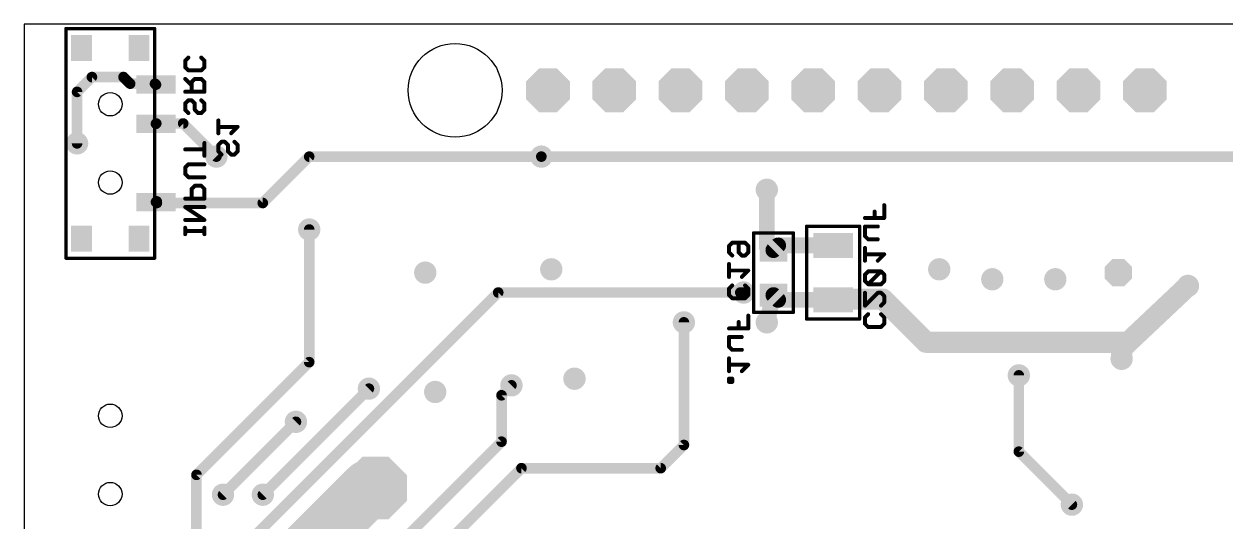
# Model space of a CAD drawing. Extents: x -1.3 to 68.6, y -0.1 to 53.3.
# Drawn here: x -1.27 to 44.76, y 34.26 to 53.34 of the extents above; entities that cross this region are included whole.
import ezdxf

# ---------------------------------------------------------------- set-up
doc = ezdxf.new("R2010")
doc.units = 0
for name, color, linetype in [('16', 175, 'CONTINUOUS'), ('17', 82, 'CONTINUOUS'), ('18', 82, 'CONTINUOUS'), ('20', 7, 'CONTINUOUS'), ('22', 253, 'CONTINUOUS'), ('26', 253, 'CONTINUOUS'), ('28', 253, 'CONTINUOUS')]:
    doc.layers.add(name, color=color, linetype=linetype)

# ---------------------------------------------------------------- blocks, each defined once
blk = doc.blocks.new('RECT')
blk.add_solid([(-0.5, -0.5), (0.5, -0.5), (-0.5, 0.5), (0.5, 0.5)])
blk = doc.blocks.new('OCTAGONP')
at = {"const_width": 0.5}
blk.add_lwpolyline([(-0.25, -0.1036), (-0.25, 0.1036), (-0.1036, 0.25), (0.1036, 0.25), (0.25, 0.1036), (0.25, -0.1036), (0.1036, -0.25), (-0.1036, -0.25), (-0.25, -0.1036), (-0.25, 0.1036)], dxfattribs=at)
blk = doc.blocks.new('ROUNDV')
at = {"const_width": 0.5}
blk.add_lwpolyline([(0, -0.25, 1), (0, 0.25, 1), (0, -0.25)], format="xyb", dxfattribs=at)
blk = doc.blocks.new('OCTAGONV')
at = {"const_width": 0.5}
blk.add_lwpolyline([(-0.25, -0.1036), (-0.25, 0.1036), (-0.1036, 0.25), (0.1036, 0.25), (0.25, 0.1036), (0.25, -0.1036), (0.1036, -0.25), (-0.1036, -0.25), (-0.25, -0.1036), (-0.25, 0.1036)], dxfattribs=at)

msp = doc.modelspace()

# ---------------------------------------------------------------- linework, layer by layer
at = {"layer": '16'}
for points, const_width in [([(0.762, 50.74), (1.33, 51.308)], 0.4064), ([(1.33, 51.308), (2.54, 51.308)], 0.4064), ([(2.54, 51.308), (2.794, 51.054)], 0.4064), ([(2.794, 51.054), (3.746, 51.054)], 0.4064), ([(3.746, 51.054), (3.782, 51.018)], 0.4064), ([(0.762, 50.74), (0.762, 48.768)], 0.4064), ([(3.794, 49.53), (3.782, 49.518)], 0.4064), ([(4.826, 49.53), (3.794, 49.53)], 0.4064), ([(6.096, 48.26), (4.826, 49.53)], 0.4064), ([(9.652, 48.26), (7.874, 46.482)], 0.4064), ([(18.542, 48.26), (9.652, 48.26)], 0.4064), ([(18.542, 48.26), (50.419, 48.26)], 0.4064), ([(27.178, 44.8056), (27.178, 46.99)], 0.6096), ([(3.81, 46.546), (3.782, 46.518)], 0.4064), ([(3.818, 46.482), (3.782, 46.518)], 0.4064), ([(7.874, 46.482), (3.818, 46.482)], 0.4064), ([(9.652, 40.386), (9.652, 45.466)], 0.4064), ([(27.432, 44.6786), (27.6098, 44.8564)], 0.6096), ([(27.6098, 44.8564), (29.718, 44.8564)], 0.6096), ([(27.432, 44.6786), (27.178, 44.8056)], 0.6096), ([(43.307, 43.307), (41.021, 41.148)], 0.8128), ([(5.334, 31.496), (16.891, 43.053)], 0.4064), ([(16.891, 43.053), (26.289, 43.053)], 0.4064), ([(26.289, 43.053), (26.162, 43.053)], 0.4064), ([(27.178, 41.91), (27.432, 42.926)], 0.6096), ([(27.432, 42.9514), (27.6098, 42.7736)], 0.6096), ([(27.432, 42.926), (27.432, 42.9514)], 0.6096), ([(27.6098, 42.7736), (29.718, 42.7736)], 0.6096), ([(31.623, 42.799), (29.2354, 42.799)], 0.8128), ([(29.2354, 42.799), (29.718, 42.7736)], 0.8128), ([(33.274, 41.148), (31.623, 42.799)], 0.8128), ([(24.003, 37.211), (24.003, 41.91)], 0.4064), ([(41.021, 41.148), (33.274, 41.148)], 0.8128), ([(41.021, 41.148), (40.767, 40.894)], 0.8128), ([(40.767, 40.894), (40.767, 40.513)], 0.8128), ([(5.334, 36.068), (9.652, 40.386)], 0.4064), ([(36.83, 39.878), (36.83, 36.957)], 0.4064), ([(17.018, 39.116), (17.399, 39.497)], 0.4064), ([(11.938, 39.37), (7.874, 35.306)], 0.4064), ([(17.018, 37.338), (17.018, 39.116)], 0.4064), ([(9.144, 38.1), (6.35, 35.306)], 0.4064), ([(17.018, 37.338), (13.462, 33.782)], 0.4064), ([(23.114, 36.322), (24.003, 37.211)], 0.4064), ([(36.83, 36.957), (38.862, 34.925)], 0.4064), ([(11.938, 35.56), (9.363, 32.985)], 2.1844), ([(12.192, 35.56), (11.938, 35.56)], 2.1844), ([(17.78, 36.322), (14.732, 33.274)], 0.4064), ([(17.78, 36.322), (23.114, 36.322)], 0.4064), ([(5.334, 33.528), (5.334, 36.068)], 0.4064)]:
    msp.add_lwpolyline(points, dxfattribs=dict(at, const_width=const_width))
for points, const_width in [([(1.33, 51.4096, 1), (1.33, 51.2064)], 0.2032), ([(1.4018, 51.2362, 1), (1.2581, 51.3798)], 0.2032), ([(2.6118, 51.3798, 1), (2.4682, 51.2362)], 0.2032), ([(2.54, 51.2064, 1), (2.54, 51.4096)], 0.2032), ([(2.794, 51.1556, 1), (2.794, 50.9524)], 0.2032), ([(2.7222, 50.9822, 1), (2.8658, 51.1258)], 0.2032), ([(3.8178, 51.1258, 1), (3.6742, 50.9822)], 0.2032), ([(3.7102, 50.9462, 1), (3.8538, 51.0898)], 0.2032), ([(3.746, 50.9524, 1), (3.746, 51.1556)], 0.2032), ([(0.8636, 50.74, 1), (0.6604, 50.74)], 0.2032), ([(0.6902, 50.8119, 1), (0.8338, 50.6682)], 0.2032), ([(3.794, 49.6316, 1), (3.794, 49.4284)], 0.2032), ([(3.8658, 49.4582, 1), (3.7222, 49.6018)], 0.2032), ([(4.8978, 49.6018, 1), (4.7542, 49.4582)], 0.2032), ([(4.826, 49.4284, 1), (4.826, 49.6316)], 0.2032), ([(3.7102, 49.5898, 1), (3.8538, 49.4462)], 0.2032), ([(0.6604, 48.768, 1), (0.8636, 48.768)], 0.2032), ([(6.0242, 48.1882, 1), (6.1678, 48.3318)], 0.2032), ([(9.652, 48.3616, 1), (9.652, 48.1584)], 0.2032), ([(9.7238, 48.1882, 1), (9.5802, 48.3318)], 0.2032), ([(18.542, 48.3616, 1), (18.542, 48.1584)], 0.2032), ([(18.542, 48.1584, 1), (18.542, 48.3616)], 0.2032), ([(27.3304, 46.99, 1), (27.0256, 46.99)], 0.3048), ([(3.8538, 46.5898, 1), (3.7102, 46.4462)], 0.2032), ([(3.7102, 46.5898, 1), (3.8538, 46.4462)], 0.2032), ([(3.818, 46.5836, 1), (3.818, 46.3804)], 0.2032), ([(3.8818, 46.4742, 1), (3.7382, 46.6178)], 0.2032), ([(3.7462, 46.4102, 1), (3.8898, 46.5538)], 0.2032), ([(7.8022, 46.5538, 1), (7.9458, 46.4102)], 0.2032), ([(7.874, 46.3804, 1), (7.874, 46.5836)], 0.2032), ([(9.7536, 45.466, 1), (9.5504, 45.466)], 0.2032), ([(27.6098, 45.0088, 1), (27.6098, 44.704)], 0.3048), ([(27.7176, 44.7486, 1), (27.502, 44.9642)], 0.3048), ([(29.718, 44.704, 1), (29.718, 45.0088)], 0.3048), ([(27.2462, 44.9419, 1), (27.1098, 44.6693)], 0.3048), ([(27.0256, 44.8056, 1), (27.3304, 44.8056)], 0.3048), ([(27.3242, 44.7864, 1), (27.5398, 44.5708)], 0.3048), ([(27.3638, 44.5423, 1), (27.5002, 44.8149)], 0.3048), ([(43.4465, 43.1593, 1), (43.1675, 43.4547)], 0.4064), ([(16.891, 43.1546, 1), (16.891, 42.9514)], 0.2032), ([(16.9628, 42.9812, 1), (16.8192, 43.1248)], 0.2032), ([(26.162, 43.1546, 1), (26.162, 42.9514)], 0.2032), ([(26.289, 42.9514, 1), (26.289, 43.1546)], 0.2032), ([(26.289, 42.9514, 1), (26.289, 43.1546)], 0.2032), ([(27.5398, 43.0592, 1), (27.3242, 42.8436)], 0.3048), ([(27.5844, 42.9514, 1), (27.2796, 42.9514)], 0.3048), ([(27.2796, 42.926, 1), (27.5844, 42.926)], 0.3048), ([(27.5798, 42.889, 1), (27.2842, 42.963)], 0.3048), ([(27.6098, 42.926, 1), (27.6098, 42.6212)], 0.3048), ([(27.502, 42.6658, 1), (27.7176, 42.8814)], 0.3048), ([(29.2354, 43.0022, 1), (29.2354, 42.5958)], 0.4064), ([(29.2461, 43.0019, 1), (29.2247, 42.5961)], 0.4064), ([(29.7073, 42.5707, 1), (29.7287, 42.9765)], 0.4064), ([(29.718, 42.6212, 1), (29.718, 42.926)], 0.3048), ([(31.7667, 42.9427, 1), (31.4793, 42.6553)], 0.4064), ([(31.623, 42.5958, 1), (31.623, 43.0022)], 0.4064), ([(24.1046, 41.91, 1), (23.9014, 41.91)], 0.2032), ([(27.0302, 41.947, 1), (27.3258, 41.873)], 0.3048), ([(33.274, 41.3512, 1), (33.274, 40.9448)], 0.4064), ([(33.1303, 41.0043, 1), (33.4177, 41.2917)], 0.4064), ([(40.8815, 41.2957, 1), (41.1605, 41.0003)], 0.4064), ([(41.1647, 41.0043, 1), (40.8773, 41.2917)], 0.4064), ([(41.021, 40.9448, 1), (41.021, 41.3512)], 0.4064), ([(40.9702, 40.894, 1), (40.5638, 40.894)], 0.4064), ([(40.6233, 41.0377, 1), (40.9107, 40.7503)], 0.4064), ([(9.7238, 40.3142, 1), (9.5802, 40.4578)], 0.2032), ([(40.5638, 40.513, 1), (40.9702, 40.513)], 0.4064), ([(9.5504, 40.386, 1), (9.7536, 40.386)], 0.2032), ([(36.9316, 39.878, 1), (36.7284, 39.878)], 0.2032), ([(17.4708, 39.4252, 1), (17.3272, 39.5688)], 0.2032), ([(12.0098, 39.2982, 1), (11.8662, 39.4418)], 0.2032), ([(17.1196, 39.116, 1), (16.9164, 39.116)], 0.2032), ([(16.9462, 39.1878, 1), (17.0898, 39.0442)], 0.2032), ([(9.2158, 38.0282, 1), (9.0722, 38.1718)], 0.2032), ([(16.9164, 37.338, 1), (17.1196, 37.338)], 0.2032), ([(17.0898, 37.2662, 1), (16.9462, 37.4098)], 0.2032), ([(23.9014, 37.211, 1), (24.1046, 37.211)], 0.2032), ([(24.0748, 37.1392, 1), (23.9312, 37.2828)], 0.2032), ([(36.7284, 36.957, 1), (36.9316, 36.957)], 0.2032), ([(36.9018, 37.0288, 1), (36.7582, 36.8852)], 0.2032), ([(11.938, 36.1061, 1), (11.938, 35.0139)], 1.0922), ([(12.3242, 35.1738, 1), (11.5518, 35.9462)], 1.0922), ([(12.192, 35.0139, 1), (12.192, 36.1061)], 1.0922), ([(17.78, 36.4236, 1), (17.78, 36.2204)], 0.2032), ([(17.8518, 36.2502, 1), (17.7082, 36.3938)], 0.2032), ([(23.0422, 36.3938, 1), (23.1858, 36.2502)], 0.2032), ([(23.114, 36.2204, 1), (23.114, 36.4236)], 0.2032), ([(5.4356, 36.068, 1), (5.2324, 36.068)], 0.2032), ([(5.2622, 36.1398, 1), (5.4058, 35.9962)], 0.2032), ([(6.2782, 35.3778, 1), (6.4218, 35.2342)], 0.2032), ([(7.8022, 35.3778, 1), (7.9458, 35.2342)], 0.2032), ([(38.7902, 34.8532, 1), (38.9338, 34.9968)], 0.2032)]:
    msp.add_lwpolyline(points, format="xyb", dxfattribs=dict(at, const_width=const_width))
at = {"layer": '20'}
for p, q in [((64.516, 53.34), (-1.27, 53.34)), ((-1.27, 53.34), (-1.27, 0))]:
    msp.add_line(p, q, dxfattribs=at)
for centre, radius in [((15.24, 50.8), 1.796), ((2.032, 50.268), 0.45), ((2.032, 47.268), 0.45), ((2.032, 38.33), 0.45), ((2.032, 35.33), 0.45)]:
    msp.add_circle(centre, radius, dxfattribs=at)
at = {"layer": '22', "const_width": 0.0635}
for points in [[(0.332, 53.1998, 1), (0.332, 53.1362)], [(0.3638, 53.168, 1), (0.3003, 53.168)], [(3.7638, 53.168, 1), (3.7003, 53.168)], [(3.732, 53.1362, 1), (3.732, 53.1998)], [(28.702, 45.6248, 1), (28.702, 45.5613)], [(28.7338, 45.593, 1), (28.6703, 45.593)], [(30.7658, 45.593, 1), (30.7023, 45.593)], [(30.734, 45.5613, 1), (30.734, 45.6248)], [(26.67, 45.3708, 1), (26.67, 45.3072)], [(26.7018, 45.339, 1), (26.6383, 45.339)], [(28.2258, 45.339, 1), (28.1623, 45.339)], [(28.194, 45.3072, 1), (28.194, 45.3708)], [(0.332, 44.3998, 1), (0.332, 44.3362)], [(0.3003, 44.368, 1), (0.3638, 44.368)], [(3.7003, 44.368, 1), (3.7638, 44.368)], [(3.732, 44.3362, 1), (3.732, 44.3998)], [(26.67, 42.3228, 1), (26.67, 42.2593)], [(28.194, 42.2593, 1), (28.194, 42.3228)], [(26.6383, 42.291, 1), (26.7018, 42.291)], [(28.1623, 42.291, 1), (28.2258, 42.291)], [(28.702, 42.0688, 1), (28.702, 42.0052)], [(28.6703, 42.037, 1), (28.7338, 42.037)], [(30.7023, 42.037, 1), (30.7658, 42.037)], [(30.734, 42.0052, 1), (30.734, 42.0688)]]:
    msp.add_lwpolyline(points, format="xyb", dxfattribs=at)
at = {"layer": '22', "const_width": 0.127}
for points in [[(0.332, 53.168), (3.732, 53.168)], [(0.332, 44.368), (0.332, 53.168)], [(3.732, 53.168), (3.732, 44.368)], [(28.702, 45.593), (28.702, 42.037)], [(30.734, 45.593), (28.702, 45.593)], [(30.734, 42.037), (30.734, 45.593)], [(26.67, 45.339), (26.67, 42.291)], [(28.194, 45.339), (26.67, 45.339)], [(28.194, 42.291), (28.194, 45.339)], [(3.732, 44.368), (0.332, 44.368)], [(26.67, 42.291), (28.194, 42.291)], [(28.702, 42.037), (30.734, 42.037)]]:
    msp.add_lwpolyline(points, dxfattribs=at)
at = {"layer": '26', "const_width": 0.1524}
for points in [[(6.1722, 49.1548), (6.1722, 49.6463)], [(6.9094, 49.4005), (6.1722, 49.4005)], [(6.6637, 49.1548), (6.9094, 49.4005)], [(6.2951, 48.8277), (6.1722, 48.7048)], [(6.4179, 48.8277), (6.2951, 48.8277)], [(6.5408, 48.7048), (6.4179, 48.8277)], [(6.7866, 48.8277), (6.9094, 48.7048)], [(6.1722, 48.7048), (6.1722, 48.4591)], [(6.1722, 48.4591), (6.2951, 48.3362)], [(6.5408, 48.4591), (6.5408, 48.7048)], [(6.6637, 48.3362), (6.5408, 48.4591)], [(6.7866, 48.3362), (6.6637, 48.3362)], [(6.9094, 48.4591), (6.7866, 48.3362)], [(6.9094, 48.7048), (6.9094, 48.4591)], [(25.7302, 44.8382), (25.8531, 44.9611)], [(25.7302, 44.5925), (25.7302, 44.8382)], [(25.8531, 44.4696), (25.7302, 44.5925)], [(25.8531, 44.9611), (26.3446, 44.9611)], [(26.0988, 44.5925), (26.0988, 44.9611)], [(26.2217, 44.4696), (26.0988, 44.5925)], [(26.3446, 44.9611), (26.4674, 44.8382)], [(26.4674, 44.5925), (26.3446, 44.4696)], [(26.4674, 44.8382), (26.4674, 44.5925)], [(25.7302, 43.651), (25.7302, 44.1425)], [(26.3446, 44.4696), (26.2217, 44.4696)], [(26.4674, 43.8968), (25.7302, 43.8968)], [(26.2217, 43.651), (26.4674, 43.8968)], [(31.0601, 43.8608), (30.9372, 43.738)], [(30.9372, 43.738), (30.9372, 43.4922)], [(31.5516, 43.8608), (31.0601, 43.8608)], [(31.0601, 43.3694), (31.5516, 43.8608)], [(31.6744, 43.738), (31.5516, 43.8608)], [(31.6744, 43.4922), (31.6744, 43.738)], [(25.7302, 43.2011), (25.8531, 43.3239)], [(25.7302, 42.9553), (25.7302, 43.2011)], [(26.3446, 43.3239), (26.4674, 43.2011)], [(26.4674, 43.2011), (26.4674, 42.9553)], [(30.9372, 43.4922), (31.0601, 43.3694)], [(31.0601, 43.3694), (31.5516, 43.3694)], [(31.5516, 43.3694), (31.6744, 43.4922)], [(25.8531, 42.8325), (25.7302, 42.9553)], [(26.3446, 42.8325), (25.8531, 42.8325)], [(26.4674, 42.9553), (26.3446, 42.8325)], [(30.9372, 43.0423), (30.9372, 42.5508)], [(30.9372, 42.5508), (31.4287, 43.0423)], [(31.4287, 43.0423), (31.5516, 43.0423)], [(31.5516, 43.0423), (31.6744, 42.9194)], [(31.6744, 42.9194), (31.6744, 42.6736)], [(31.6744, 42.6736), (31.5516, 42.5508)], [(30.9372, 42.1008), (31.0601, 42.2237)], [(30.9372, 41.8551), (30.9372, 42.1008)], [(31.0601, 41.7322), (30.9372, 41.8551)], [(31.5516, 42.2237), (31.6744, 42.1008)], [(31.6744, 41.8551), (31.5516, 41.7322)], [(31.6744, 42.1008), (31.6744, 41.8551)], [(31.5516, 41.7322), (31.0601, 41.7322)]]:
    msp.add_lwpolyline(points, dxfattribs=at)
at = {"layer": '26', "const_width": 0.0762}
for points in [[(6.2103, 49.6463, 1), (6.1341, 49.6463)], [(6.1722, 49.4386, 1), (6.1722, 49.3624)], [(6.9364, 49.3736, 1), (6.8825, 49.4275)], [(6.9094, 49.3624, 1), (6.9094, 49.4386)], [(6.1341, 49.1548, 1), (6.2103, 49.1548)], [(6.2951, 48.8658, 1), (6.2951, 48.7896)], [(6.322, 48.8007, 1), (6.2681, 48.8546)], [(6.4449, 48.8546, 1), (6.391, 48.8007)], [(6.4179, 48.7896, 1), (6.4179, 48.8658)], [(6.6367, 49.1817, 1), (6.6906, 49.1278)], [(6.8135, 48.8546, 1), (6.7596, 48.8007)], [(6.2103, 48.7048, 1), (6.1341, 48.7048)], [(6.1453, 48.7318, 1), (6.1991, 48.6779)], [(6.1991, 48.486, 1), (6.1453, 48.4321)], [(6.1341, 48.4591, 1), (6.2103, 48.4591)], [(6.2681, 48.3093, 1), (6.322, 48.3631)], [(6.5789, 48.7048, 1), (6.5027, 48.7048)], [(6.5678, 48.486, 1), (6.5139, 48.4321)], [(6.5027, 48.4591, 1), (6.5789, 48.4591)], [(6.5139, 48.6779, 1), (6.5678, 48.7318)], [(6.6637, 48.3743, 1), (6.6637, 48.2981)], [(6.6367, 48.3093, 1), (6.6906, 48.3631)], [(6.7596, 48.3631, 1), (6.8135, 48.3093)], [(6.7866, 48.2981, 1), (6.7866, 48.3743)], [(6.9475, 48.7048, 1), (6.8713, 48.7048)], [(6.8713, 48.4591, 1), (6.9475, 48.4591)], [(6.8825, 48.6779, 1), (6.9364, 48.7318)], [(6.9364, 48.4321, 1), (6.8825, 48.486)], [(25.7683, 44.8382, 1), (25.6921, 44.8382)], [(25.7033, 44.8652, 1), (25.7571, 44.8113)], [(25.7571, 44.6194, 1), (25.7033, 44.5655)], [(25.8531, 44.9992, 1), (25.8531, 44.923)], [(25.88, 44.9342, 1), (25.8261, 44.988)], [(26.1369, 44.9611, 1), (26.0607, 44.9611)], [(26.1258, 44.6194, 1), (26.0719, 44.5655)], [(26.3715, 44.988, 1), (26.3176, 44.9342)], [(26.3446, 44.923, 1), (26.3446, 44.9992)], [(26.5055, 44.8382, 1), (26.4293, 44.8382)], [(26.4405, 44.8113, 1), (26.4944, 44.8652)], [(26.4944, 44.5655, 1), (26.4405, 44.6194)], [(25.6921, 44.5925, 1), (25.7683, 44.5925)], [(25.7683, 44.1425, 1), (25.6921, 44.1425)], [(25.8261, 44.4427, 1), (25.88, 44.4966)], [(26.0607, 44.5925, 1), (26.1369, 44.5925)], [(26.2217, 44.5077, 1), (26.2217, 44.4315)], [(26.1947, 44.4427, 1), (26.2486, 44.4966)], [(26.3176, 44.4966, 1), (26.3715, 44.4427)], [(26.3446, 44.4315, 1), (26.3446, 44.5077)], [(26.4293, 44.5925, 1), (26.5055, 44.5925)], [(25.7302, 43.9349, 1), (25.7302, 43.8587)], [(26.4944, 43.8698, 1), (26.4405, 43.9237)], [(26.4674, 43.8587, 1), (26.4674, 43.9349)], [(30.9753, 43.738, 1), (30.8991, 43.738)], [(30.9103, 43.7649, 1), (30.9641, 43.711)], [(31.0601, 43.8989, 1), (31.0601, 43.8227)], [(31.087, 43.8339, 1), (31.0331, 43.8878)], [(31.5785, 43.8878, 1), (31.5246, 43.8339)], [(31.5785, 43.8339, 1), (31.5246, 43.8878)], [(31.5516, 43.8227, 1), (31.5516, 43.8989)], [(31.7125, 43.738, 1), (31.6363, 43.738)], [(31.6475, 43.711, 1), (31.7014, 43.7649)], [(25.6921, 43.651, 1), (25.7683, 43.651)], [(25.7683, 43.2011, 1), (25.6921, 43.2011)], [(25.88, 43.297, 1), (25.8261, 43.3509)], [(26.1947, 43.678, 1), (26.2486, 43.6241)], [(26.3715, 43.3509, 1), (26.3176, 43.297)], [(26.5055, 43.2011, 1), (26.4293, 43.2011)], [(30.9641, 43.5192, 1), (30.9103, 43.4653)], [(30.8991, 43.4922, 1), (30.9753, 43.4922)], [(31.0331, 43.3963, 1), (31.087, 43.3424)], [(31.0601, 43.4075, 1), (31.0601, 43.3313)], [(31.0331, 43.3424, 1), (31.087, 43.3963)], [(31.5246, 43.3963, 1), (31.5785, 43.3424)], [(31.5516, 43.3313, 1), (31.5516, 43.4075)], [(31.6363, 43.4922, 1), (31.7125, 43.4922)], [(31.7014, 43.4653, 1), (31.6475, 43.5192)], [(25.7033, 43.228, 1), (25.7571, 43.1741)], [(25.7571, 42.9823, 1), (25.7033, 42.9284)], [(25.6921, 42.9553, 1), (25.7683, 42.9553)], [(25.8531, 42.8706, 1), (25.8531, 42.7944)], [(25.8261, 42.8055, 1), (25.88, 42.8594)], [(26.3176, 42.8594, 1), (26.3715, 42.8055)], [(26.3446, 42.7944, 1), (26.3446, 42.8706)], [(26.4293, 42.9553, 1), (26.5055, 42.9553)], [(26.4405, 43.1741, 1), (26.4944, 43.228)], [(26.4944, 42.9284, 1), (26.4405, 42.9823)], [(30.9753, 43.0423, 1), (30.8991, 43.0423)], [(31.4287, 43.0804, 1), (31.4287, 43.0042)], [(31.4556, 43.0153, 1), (31.4017, 43.0692)], [(31.5785, 43.0692, 1), (31.5246, 43.0153)], [(31.5516, 43.0042, 1), (31.5516, 43.0804)], [(31.7125, 42.9194, 1), (31.6363, 42.9194)], [(31.6475, 42.8924, 1), (31.7014, 42.9463)], [(30.9103, 42.5777, 1), (30.9641, 42.5238)], [(30.8991, 42.5508, 1), (30.9753, 42.5508)], [(31.5246, 42.5777, 1), (31.5785, 42.5238)], [(31.6363, 42.6736, 1), (31.7125, 42.6736)], [(31.7014, 42.6467, 1), (31.6475, 42.7006)], [(30.9753, 42.1008, 1), (30.8991, 42.1008)], [(30.9103, 42.1278, 1), (30.9641, 42.0739)], [(30.9641, 41.882, 1), (30.9103, 41.8281)], [(30.8991, 41.8551, 1), (30.9753, 41.8551)], [(31.087, 42.1967, 1), (31.0331, 42.2506)], [(31.5785, 42.2506, 1), (31.5246, 42.1967)], [(31.7125, 42.1008, 1), (31.6363, 42.1008)], [(31.6363, 41.8551, 1), (31.7125, 41.8551)], [(31.6475, 42.0739, 1), (31.7014, 42.1278)], [(31.7014, 41.8281, 1), (31.6475, 41.882)], [(31.0601, 41.7703, 1), (31.0601, 41.6941)], [(31.0331, 41.7053, 1), (31.087, 41.7591)], [(31.5246, 41.7591, 1), (31.5785, 41.7053)], [(31.5516, 41.6941, 1), (31.5516, 41.7703)]]:
    msp.add_lwpolyline(points, format="xyb", dxfattribs=at)
at = {"layer": '28', "const_width": 0.1524}
for points in [[(4.9022, 51.9326), (5.0251, 52.0555)], [(5.5166, 52.0555), (5.6394, 51.9326)], [(4.9022, 51.6868), (4.9022, 51.9326)], [(5.0251, 51.564), (4.9022, 51.6868)], [(5.5166, 51.564), (5.0251, 51.564)], [(5.6394, 51.6868), (5.5166, 51.564)], [(5.6394, 51.9326), (5.6394, 51.6868)], [(5.1479, 50.9911), (4.9022, 51.2369)], [(5.2708, 51.2369), (5.1479, 51.114)], [(5.1479, 51.114), (5.1479, 50.7454)], [(5.5166, 51.2369), (5.2708, 51.2369)], [(5.6394, 51.114), (5.5166, 51.2369)], [(5.6394, 50.7454), (5.6394, 51.114)], [(4.9022, 50.7454), (5.6394, 50.7454)], [(5.0251, 50.4183), (4.9022, 50.2954)], [(4.9022, 50.2954), (4.9022, 50.0497)], [(5.1479, 50.4183), (5.0251, 50.4183)], [(5.2708, 50.2954), (5.1479, 50.4183)], [(5.2708, 50.0497), (5.2708, 50.2954)], [(5.5166, 50.4183), (5.6394, 50.2954)], [(5.6394, 50.2954), (5.6394, 50.0497)], [(4.9022, 50.0497), (5.0251, 49.9268)], [(5.3937, 49.9268), (5.2708, 50.0497)], [(5.5166, 49.9268), (5.3937, 49.9268)], [(5.6394, 50.0497), (5.5166, 49.9268)], [(5.6394, 48.2897), (5.6394, 48.7811)], [(4.9022, 48.5354), (5.6394, 48.5354)], [(4.9022, 47.8397), (5.0251, 47.9626)], [(4.9022, 47.5939), (4.9022, 47.8397)], [(5.0251, 47.9626), (5.6394, 47.9626)], [(5.0251, 47.4711), (4.9022, 47.5939)], [(5.6394, 47.4711), (5.0251, 47.4711)], [(5.2708, 47.144), (5.1479, 47.0211)], [(5.1479, 47.0211), (5.1479, 46.6525)], [(5.5166, 47.144), (5.2708, 47.144)], [(5.6394, 47.0211), (5.5166, 47.144)], [(5.6394, 46.6525), (5.6394, 47.0211)], [(4.9022, 46.6525), (5.6394, 46.6525)], [(5.6394, 45.8339), (4.9022, 46.3254)], [(4.9022, 46.3254), (5.6394, 46.3254)], [(31.3058, 45.9094), (31.3058, 46.1551)], [(31.6744, 45.9094), (31.6744, 46.4008)], [(4.9022, 45.8339), (5.6394, 45.8339)], [(4.9022, 45.2882), (4.9022, 45.5339)], [(5.6394, 45.2882), (5.6394, 45.5339)], [(30.9372, 45.9094), (31.6744, 45.9094)], [(30.9372, 45.2136), (30.9372, 45.5823)], [(30.9372, 45.5823), (31.4287, 45.5823)], [(4.9022, 45.4111), (5.6394, 45.4111)], [(31.0601, 45.0908), (30.9372, 45.2136)], [(31.4287, 45.0908), (31.0601, 45.0908)], [(30.9372, 44.2722), (30.9372, 44.7637)], [(31.6744, 44.5179), (30.9372, 44.5179)], [(31.4287, 44.2722), (31.6744, 44.5179)], [(26.0988, 41.6756), (26.0988, 41.9214)], [(26.4674, 41.6756), (26.4674, 42.1671)], [(25.7302, 41.6756), (26.4674, 41.6756)], [(25.7302, 40.9799), (25.7302, 41.3485)], [(25.7302, 41.3485), (26.2217, 41.3485)], [(25.8531, 40.857), (25.7302, 40.9799)], [(25.7302, 40.0385), (25.7302, 40.5299)], [(26.2217, 40.857), (25.8531, 40.857)], [(26.4674, 40.2842), (25.7302, 40.2842)], [(26.2217, 40.0385), (26.4674, 40.2842)], [(25.8531, 39.752), (25.7302, 39.752)], [(25.7302, 39.752), (25.7302, 39.6292)], [(25.7302, 39.6292), (25.8531, 39.6292)], [(25.8531, 39.6292), (25.8531, 39.752)]]:
    msp.add_lwpolyline(points, dxfattribs=at)
at = {"layer": '28', "const_width": 0.0762}
for points in [[(5.052, 52.0285, 1), (4.9981, 52.0824)], [(5.5435, 52.0824, 1), (5.4896, 52.0285)], [(4.9403, 51.9326, 1), (4.8641, 51.9326)], [(4.8753, 51.9595, 1), (4.9291, 51.9056)], [(4.9291, 51.7138, 1), (4.8753, 51.6599)], [(4.8641, 51.6868, 1), (4.9403, 51.6868)], [(5.0251, 51.6021, 1), (5.0251, 51.5259)], [(4.9981, 51.537, 1), (5.052, 51.5909)], [(5.4896, 51.5909, 1), (5.5435, 51.537)], [(5.5166, 51.5259, 1), (5.5166, 51.6021)], [(5.6775, 51.9326, 1), (5.6013, 51.9326)], [(5.6013, 51.6868, 1), (5.6775, 51.6868)], [(5.6125, 51.9056, 1), (5.6664, 51.9595)], [(5.6664, 51.6599, 1), (5.6125, 51.7138)], [(4.9291, 51.2638, 1), (4.8753, 51.2099)], [(5.186, 51.114, 1), (5.1098, 51.114)], [(5.121, 51.1409, 1), (5.1749, 51.0871)], [(5.2708, 51.275, 1), (5.2708, 51.1988)], [(5.2978, 51.2099, 1), (5.2439, 51.2638)], [(5.5435, 51.2638, 1), (5.4896, 51.2099)], [(5.5166, 51.1988, 1), (5.5166, 51.275)], [(5.6775, 51.114, 1), (5.6013, 51.114)], [(5.6125, 51.0871, 1), (5.6664, 51.1409)], [(4.9022, 50.7835, 1), (4.9022, 50.7073)], [(5.1098, 50.7454, 1), (5.186, 50.7454)], [(5.121, 50.9642, 1), (5.1749, 51.0181)], [(5.6013, 50.7454, 1), (5.6775, 50.7454)], [(5.6394, 50.7073, 1), (5.6394, 50.7835)], [(4.9403, 50.2954, 1), (4.8641, 50.2954)], [(4.8753, 50.3224, 1), (4.9291, 50.2685)], [(5.0251, 50.4564, 1), (5.0251, 50.3802)], [(5.052, 50.3914, 1), (4.9981, 50.4452)], [(5.1749, 50.4452, 1), (5.121, 50.3914)], [(5.1479, 50.3802, 1), (5.1479, 50.4564)], [(5.3089, 50.2954, 1), (5.2327, 50.2954)], [(5.2439, 50.2685, 1), (5.2978, 50.3224)], [(5.5435, 50.4452, 1), (5.4896, 50.3914)], [(5.6775, 50.2954, 1), (5.6013, 50.2954)], [(5.6125, 50.2685, 1), (5.6664, 50.3224)], [(4.9291, 50.0766, 1), (4.8753, 50.0227)], [(4.8641, 50.0497, 1), (4.9403, 50.0497)], [(4.9981, 49.8999, 1), (5.052, 49.9538)], [(5.2978, 50.0766, 1), (5.2439, 50.0227)], [(5.2327, 50.0497, 1), (5.3089, 50.0497)], [(5.3937, 49.9649, 1), (5.3937, 49.8887)], [(5.3667, 49.8999, 1), (5.4206, 49.9538)], [(5.4896, 49.9538, 1), (5.5435, 49.8999)], [(5.5166, 49.8887, 1), (5.5166, 49.9649)], [(5.6013, 50.0497, 1), (5.6775, 50.0497)], [(5.6664, 50.0227, 1), (5.6125, 50.0766)], [(5.6775, 48.7811, 1), (5.6013, 48.7811)], [(4.9022, 48.5735, 1), (4.9022, 48.4973)], [(5.6394, 48.4973, 1), (5.6394, 48.5735)], [(4.9403, 47.8397, 1), (4.8641, 47.8397)], [(4.8753, 47.8666, 1), (4.9291, 47.8127)], [(5.0251, 48.0007, 1), (5.0251, 47.9245)], [(5.052, 47.9356, 1), (4.9981, 47.9895)], [(5.6013, 48.2897, 1), (5.6775, 48.2897)], [(5.6394, 47.9245, 1), (5.6394, 48.0007)], [(4.9291, 47.6209, 1), (4.8753, 47.567)], [(4.8641, 47.5939, 1), (4.9403, 47.5939)], [(5.0251, 47.5092, 1), (5.0251, 47.433)], [(4.9981, 47.4441, 1), (5.052, 47.498)], [(5.6394, 47.433, 1), (5.6394, 47.5092)], [(5.186, 47.0211, 1), (5.1098, 47.0211)], [(5.121, 47.0481, 1), (5.1749, 46.9942)], [(5.2708, 47.1821, 1), (5.2708, 47.1059)], [(5.2978, 47.117, 1), (5.2439, 47.1709)], [(5.5435, 47.1709, 1), (5.4896, 47.117)], [(5.5166, 47.1059, 1), (5.5166, 47.1821)], [(5.6775, 47.0211, 1), (5.6013, 47.0211)], [(5.6125, 46.9942, 1), (5.6664, 47.0481)], [(4.9022, 46.6906, 1), (4.9022, 46.6144)], [(5.1098, 46.6525, 1), (5.186, 46.6525)], [(5.6013, 46.6525, 1), (5.6775, 46.6525)], [(5.6394, 46.6144, 1), (5.6394, 46.6906)], [(4.9233, 46.3571, 1), (4.8811, 46.2937)], [(4.9022, 46.3635, 1), (4.9022, 46.2873)], [(5.6394, 46.2873, 1), (5.6394, 46.3635)], [(31.3439, 46.1551, 1), (31.2677, 46.1551)], [(31.7125, 46.4008, 1), (31.6363, 46.4008)], [(4.9022, 45.872, 1), (4.9022, 45.7958)], [(4.9403, 45.5339, 1), (4.8641, 45.5339)], [(5.6775, 45.5339, 1), (5.6013, 45.5339)], [(5.6183, 45.8022, 1), (5.6606, 45.8656)], [(5.6394, 45.7958, 1), (5.6394, 45.872)], [(30.9372, 45.9475, 1), (30.9372, 45.8713)], [(30.9753, 45.5823, 1), (30.8991, 45.5823)], [(30.9372, 45.6204, 1), (30.9372, 45.5442)], [(31.2677, 45.9094, 1), (31.3439, 45.9094)], [(31.4287, 45.5442, 1), (31.4287, 45.6204)], [(31.6363, 45.9094, 1), (31.7125, 45.9094)], [(31.6744, 45.8713, 1), (31.6744, 45.9475)], [(4.9022, 45.4492, 1), (4.9022, 45.373)], [(4.8641, 45.2882, 1), (4.9403, 45.2882)], [(5.6013, 45.2882, 1), (5.6775, 45.2882)], [(5.6394, 45.373, 1), (5.6394, 45.4492)], [(30.9641, 45.2406, 1), (30.9103, 45.1867)], [(30.8991, 45.2136, 1), (30.9753, 45.2136)], [(31.0601, 45.1289, 1), (31.0601, 45.0527)], [(31.0331, 45.0638, 1), (31.087, 45.1177)], [(31.4287, 45.0527, 1), (31.4287, 45.1289)], [(30.9753, 44.7637, 1), (30.8991, 44.7637)], [(30.9372, 44.556, 1), (30.9372, 44.4798)], [(30.8991, 44.2722, 1), (30.9753, 44.2722)], [(31.4017, 44.2991, 1), (31.4556, 44.2453)], [(31.7014, 44.491, 1), (31.6475, 44.5449)], [(31.6744, 44.4798, 1), (31.6744, 44.556)], [(26.1369, 41.9214, 1), (26.0607, 41.9214)], [(26.5055, 42.1671, 1), (26.4293, 42.1671)], [(25.7302, 41.7137, 1), (25.7302, 41.6375)], [(26.0607, 41.6756, 1), (26.1369, 41.6756)], [(26.4293, 41.6756, 1), (26.5055, 41.6756)], [(26.4674, 41.6375, 1), (26.4674, 41.7137)], [(25.7683, 41.3485, 1), (25.6921, 41.3485)], [(25.7302, 41.3866, 1), (25.7302, 41.3104)], [(25.6921, 40.9799, 1), (25.7683, 40.9799)], [(25.7571, 41.0068, 1), (25.7033, 40.953)], [(26.2217, 41.3104, 1), (26.2217, 41.3866)], [(25.7683, 40.5299, 1), (25.6921, 40.5299)], [(25.8531, 40.8951, 1), (25.8531, 40.8189)], [(25.8261, 40.8301, 1), (25.88, 40.884)], [(26.2217, 40.8189, 1), (26.2217, 40.8951)], [(25.7302, 40.3223, 1), (25.7302, 40.2461)], [(25.6921, 40.0385, 1), (25.7683, 40.0385)], [(26.1947, 40.0654, 1), (26.2486, 40.0115)], [(26.4944, 40.2573, 1), (26.4405, 40.3111)], [(26.4674, 40.2461, 1), (26.4674, 40.3223)], [(25.7302, 39.7901, 1), (25.7302, 39.7139)], [(25.7683, 39.752, 1), (25.6921, 39.752)], [(25.7302, 39.6673, 1), (25.7302, 39.5911)], [(25.6921, 39.6292, 1), (25.7683, 39.6292)], [(25.8912, 39.752, 1), (25.815, 39.752)], [(25.815, 39.6292, 1), (25.8912, 39.6292)], [(25.8531, 39.7139, 1), (25.8531, 39.7901)], [(25.8531, 39.5911, 1), (25.8531, 39.6673)]]:
    msp.add_lwpolyline(points, format="xyb", dxfattribs=at)

# ---------------------------------------------------------------- block references
at = {"layer": '16', "yscale": 0.8, "rotation": 90}
for p in [(0.932, 52.418), (3.132, 52.418), (0.932, 45.118), (3.132, 45.118)]:
    msp.add_blockref('RECT', p, dxfattribs=at)
at = {"layer": '16', "rotation": 270}
for p, xscale, yscale in [((3.782, 51.018), 0.7, 1.5), ((3.782, 49.518), 0.7, 1.5), ((3.782, 46.518), 0.7, 1.5), ((27.432, 44.6786), 0.889, 1.0668), ((29.718, 44.8564), 0.9652, 1.524), ((27.432, 42.9514), 0.889, 1.0668), ((29.718, 42.7736), 0.9652, 1.524)]:
    msp.add_blockref('RECT', p, dxfattribs=dict(at, xscale=xscale, yscale=yscale))
at = {"layer": '17', "xscale": 1.6764, "yscale": 1.6764}
for p in [(18.796, 50.8), (21.336, 50.8), (23.876, 50.8), (26.416, 50.8), (28.956, 50.8), (31.496, 50.8), (34.036, 50.8), (36.576, 50.8), (39.116, 50.8), (41.656, 50.8)]:
    msp.add_blockref('OCTAGONP', p, dxfattribs=at)
at = {"layer": '18'}
for name, p, xscale, yscale in [('ROUNDV', (0.762, 48.768), 0.8556, 0.8556), ('ROUNDV', (6.096, 48.26), 0.8556, 0.8556), ('ROUNDV', (18.542, 48.26), 0.8556, 0.8556), ('ROUNDV', (27.178, 46.99), 0.8556, 0.8556), ('ROUNDV', (9.652, 45.466), 0.8556, 0.8556), ('ROUNDV', (14.097, 43.815), 0.8556, 0.8556), ('ROUNDV', (18.923, 43.942), 0.8556, 0.8556), ('ROUNDV', (33.782, 43.942), 0.8556, 0.8556), ('OCTAGONV', (40.64, 43.815), 1.0556, 1.0556), ('ROUNDV', (35.814, 43.561), 0.8556, 0.8556), ('ROUNDV', (38.227, 43.561), 0.8556, 0.8556), ('ROUNDV', (43.307, 43.307), 0.8556, 0.8556), ('ROUNDV', (26.289, 43.053), 0.8556, 0.8556), ('ROUNDV', (24.003, 41.91), 0.8556, 0.8556), ('ROUNDV', (27.178, 41.91), 0.8556, 0.8556), ('ROUNDV', (40.767, 40.513), 0.8556, 0.8556), ('ROUNDV', (19.812, 39.751), 0.8556, 0.8556), ('ROUNDV', (36.83, 39.878), 0.8556, 0.8556), ('ROUNDV', (11.938, 39.37), 0.8556, 0.8556), ('ROUNDV', (14.478, 39.243), 0.8556, 0.8556), ('ROUNDV', (17.399, 39.497), 0.8556, 0.8556), ('ROUNDV', (9.144, 38.1), 0.8556, 0.8556), ('OCTAGONV', (12.192, 35.56), 2.4, 2.4), ('ROUNDV', (6.35, 35.306), 0.8556, 0.8556), ('ROUNDV', (7.874, 35.306), 0.8556, 0.8556), ('ROUNDV', (38.862, 34.925), 0.8556, 0.8556)]:
    msp.add_blockref(name, p, dxfattribs=dict(at, xscale=xscale, yscale=yscale))

doc.saveas('drawing.dxf')
